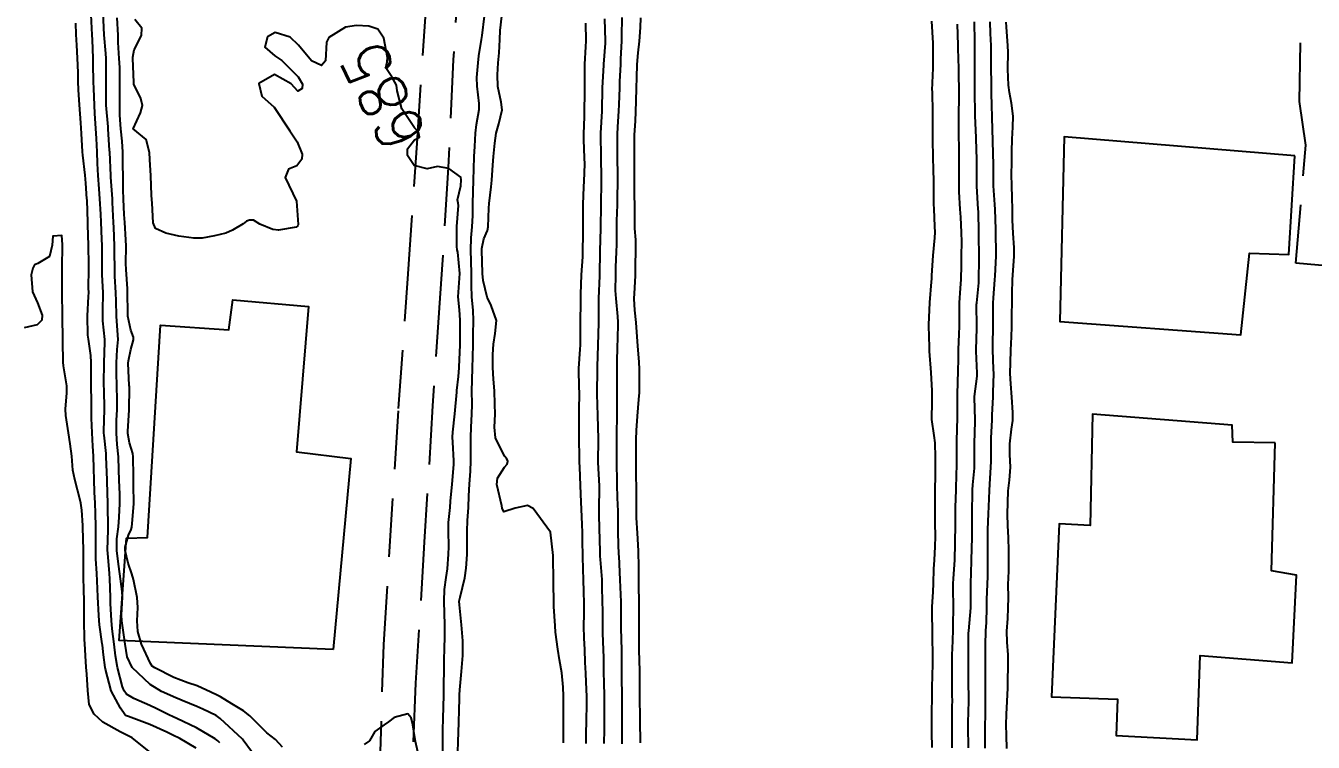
# Model space of a CAD drawing. Header units: metres. Extents: x 298520 to 308411, y 7433745 to 7450750.
# Drawn here: x 300717.7 to 300827.6, y 7448092.5 to 7448153.7 of the extents above; entities that cross this region are included whole.
import ezdxf
from ezdxf.enums import TextEntityAlignment as Align

# ---------------------------------------------------------------- set-up
doc = ezdxf.new("R2010")
doc.units = ezdxf.units.M
doc.header["$LTSCALE"] = 10
doc.linetypes.add('DASHED', pattern=[0.75, 0.5, -0.25])
for name, color, linetype in [('Cotas', 45, 'Continuous'), ('Curvas de Nivel 1m', 11, 'Continuous'), ('Curvas de Nivel 5m', 15, 'Continuous'), ('Edificações', 30, 'Continuous'), ('Vias Secundárias', 230, 'DASHED')]:
    doc.layers.add(name, color=color, linetype=linetype)
doc.styles.add('Style-STANDARD', font='STANDARD.shx')

msp = doc.modelspace()

# ---------------------------------------------------------------- linework, layer by layer
at = {"layer": 'Curvas de Nivel 1m', "flags": 128}
for points, elevation in [([(300737.72, 7448090.77), (300736.3, 7448092.7), (300736.23, 7448092.78), (300734.33, 7448094.56), (300733.98, 7448094.81), (300732.87, 7448095.36), (300732.34, 7448095.58), (300731.1, 7448096.09), (300730.35, 7448096.4), (300730.03, 7448096.54), (300729.34, 7448096.87), (300728.36, 7448097.45), (300726.82, 7448098.9), (300726.39, 7448099.83), (300726.23, 7448100.9), (300726.21, 7448101.1), (300725.95, 7448102.9), (300725.92, 7448103.41), (300725.99, 7448104.9), (300725.97, 7448105.39), (300725.77, 7448106.91), (300725.67, 7448107.72), (300725.52, 7448108.91), (300725.53, 7448109.89), (300725.65, 7448110.91), (300725.71, 7448111.73), (300725.76, 7448112.91), (300725.76, 7448113.7), (300725.72, 7448114.91), (300725.69, 7448115.8), (300725.65, 7448116.91), (300725.56, 7448117.95), (300725.49, 7448118.91), (300725.5, 7448120.04), (300725.55, 7448120.91), (300725.55, 7448121.81), (300725.52, 7448122.91), (300725.49, 7448124.11), (300725.48, 7448124.91), (300725.55, 7448126.07), (300725.62, 7448126.91), (300725.56, 7448128.08), (300725.48, 7448128.91), (300725.45, 7448130.22), (300725.44, 7448130.91), (300725.36, 7448132.33), (300725.34, 7448132.91), (300725.33, 7448134.38), (300725.33, 7448134.91), (300725.25, 7448136.49), (300725.23, 7448136.92), (300725.15, 7448138.61), (300725.14, 7448138.92), (300725.01, 7448140.78), (300725, 7448140.92), (300724.91, 7448142.91), (300724.9, 7448143.06), (300724.78, 7448144.92), (300724.77, 7448145.07), (300724.62, 7448146.92), (300724.6, 7448147.28), (300724.61, 7448148.92), (300724.6, 7448149.3), (300724.6, 7448150.92), (300724.58, 7448151.35), (300724.45, 7448152.93), (300724.42, 7448153.54), (300724.34, 7448154.93)], 683), ([(300732.29, 7448092.03), (300730.89, 7448092.84), (300730.31, 7448093.14), (300729.79, 7448093.38), (300728.32, 7448094.03), (300726.52, 7448094.71), (300726.33, 7448094.79), (300726.19, 7448094.9), (300725.83, 7448095.42), (300725.03, 7448096.91), (300724.54, 7448098.76), (300724.52, 7448098.92), (300724.39, 7448099.99), (300724.29, 7448100.81), (300724.27, 7448100.92), (300724.03, 7448102.54), (300724, 7448102.93), (300723.99, 7448103.36), (300723.91, 7448104.93), (300723.84, 7448106.3), (300723.81, 7448106.93), (300723.74, 7448108.19), (300723.72, 7448108.93), (300723.72, 7448109.71), (300723.73, 7448110.93), (300723.69, 7448112.09), (300723.66, 7448112.93), (300723.62, 7448113.87), (300723.58, 7448114.93), (300723.56, 7448115.91), (300723.53, 7448116.94), (300723.48, 7448117.82), (300723.42, 7448118.94), (300723.37, 7448120.2), (300723.37, 7448120.94), (300723.36, 7448121.65), (300723.34, 7448122.94), (300723.32, 7448124.3), (300723.33, 7448124.94), (300723.3, 7448125.54), (300723.09, 7448126.94), (300723.05, 7448127.28), (300723.01, 7448128.95), (300723.1, 7448130.6), (300723.12, 7448130.94), (300723.11, 7448131.29), (300723.14, 7448132.94), (300723.14, 7448133.3), (300723.09, 7448134.94), (300723.04, 7448136.72), (300723.04, 7448136.94), (300722.98, 7448138.81), (300722.97, 7448138.94), (300722.87, 7448140.27), (300722.81, 7448140.94), (300722.63, 7448142.67), (300722.6, 7448142.94), (300722.49, 7448144.52), (300722.47, 7448144.95), (300722.45, 7448145.43), (300722.33, 7448146.95), (300722.24, 7448148.23), (300722.22, 7448148.95), (300722.21, 7448149.72), (300722.16, 7448150.95), (300722.11, 7448152.05), (300722.06, 7448152.95), (300722.02, 7448153.94)], 681), ([(300734.3, 7448092.46), (300734.13, 7448092.64), (300733.91, 7448092.81), (300732.32, 7448093.75), (300730.63, 7448094.55), (300730.33, 7448094.68), (300729.96, 7448094.86), (300728.87, 7448095.4), (300728.34, 7448095.65), (300726.98, 7448096.26), (300726.35, 7448096.62), (300726.13, 7448096.9), (300726, 7448097.26), (300725.57, 7448098.91), (300725.4, 7448099.9), (300725.29, 7448100.91), (300725.13, 7448102.2), (300725.05, 7448102.91), (300724.98, 7448104.38), (300724.97, 7448104.91), (300724.91, 7448106.48), (300724.88, 7448106.92), (300724.74, 7448108.67), (300724.73, 7448108.92), (300724.77, 7448110.67), (300724.78, 7448110.92), (300724.75, 7448112.7), (300724.75, 7448112.92), (300724.7, 7448114.79), (300724.7, 7448114.92), (300724.62, 7448116.89), (300724.62, 7448116.92), (300724.6, 7448117.19), (300724.43, 7448118.75), (300724.42, 7448118.92), (300724.42, 7448119.12), (300724.46, 7448120.92), (300724.43, 7448122.69), (300724.42, 7448122.92), (300724.42, 7448123.17), (300724.44, 7448124.92), (300724.49, 7448126.7), (300724.48, 7448126.92), (300724.33, 7448128.52), (300724.32, 7448128.93), (300724.33, 7448129.34), (300724.34, 7448130.93), (300724.28, 7448132.43), (300724.27, 7448132.93), (300724.28, 7448134.41), (300724.27, 7448134.93), (300724.25, 7448135.49), (300724.17, 7448136.93), (300724.14, 7448137.63), (300724.07, 7448138.93), (300724.02, 7448139.78), (300723.93, 7448140.93), (300723.87, 7448141.95), (300723.83, 7448142.93), (300723.77, 7448144.07), (300723.72, 7448144.93), (300723.65, 7448146.23), (300723.61, 7448146.93), (300723.55, 7448148.36), (300723.53, 7448148.93), (300723.51, 7448150.42), (300723.49, 7448150.94), (300723.43, 7448152.52), (300723.41, 7448152.94), (300723.33, 7448154.64)], 682), ([(300739.66, 7448092.1), (300739.05, 7448092.75), (300738.31, 7448093.32), (300736.87, 7448094.77), (300736.34, 7448095.21), (300735.33, 7448095.8), (300734.35, 7448096.4), (300734.09, 7448096.55), (300733.53, 7448096.81), (300732.36, 7448097.35), (300731.59, 7448097.61), (300730.37, 7448098.06), (300728.77, 7448098.87), (300728.54, 7448099.03), (300728.39, 7448099.24), (300727.63, 7448100.89), (300727.31, 7448101.99), (300727.24, 7448102.89), (300727.3, 7448104.04), (300727.24, 7448104.89), (300726.94, 7448106.42), (300726.81, 7448106.9), (300726.48, 7448107.82), (300726.23, 7448108.9), (300726.23, 7448109.17), (300726.51, 7448110.21), (300726.73, 7448110.69), (300726.79, 7448110.9), (300726.82, 7448111.19), (300726.98, 7448112.89), (300726.94, 7448114.52), (300726.93, 7448114.89), (300726.93, 7448115.24), (300726.91, 7448116.9), (300726.87, 7448117.17), (300726.6, 7448118.08), (300726.47, 7448118.9), (300726.46, 7448119.05), (300726.58, 7448120.9), (300726.59, 7448122.83), (300726.59, 7448122.9), (300726.58, 7448122.98), (300726.49, 7448124.9), (300726.5, 7448125.1), (300726.7, 7448126.06), (300726.93, 7448126.9), (300726.93, 7448127.11), (300726.72, 7448127.71), (300726.47, 7448128.9), (300726.45, 7448129.19), (300726.44, 7448130.9), (300726.43, 7448131.24), (300726.31, 7448132.9), (300726.29, 7448133.4), (300726.32, 7448134.9), (300726.3, 7448135.42), (300726.19, 7448136.91), (300726.15, 7448137.59), (300726.09, 7448138.91), (300726.07, 7448139.71), (300726.05, 7448140.91), (300726.04, 7448141.76), (300726.03, 7448142.91), (300725.98, 7448143.85), (300725.86, 7448144.91), (300725.77, 7448146.08), (300725.76, 7448146.91), (300725.78, 7448148.1), (300725.77, 7448148.91), (300725.76, 7448150.15), (300725.72, 7448150.91), (300725.64, 7448152.29), (300725.63, 7448152.91), (300725.56, 7448154.39)], 684), ([(300754.58, 7448090.86), (300754.63, 7448092.57), (300754.69, 7448094.2), (300754.71, 7448094.56), (300754.74, 7448094.96), (300754.76, 7448096.56), (300754.78, 7448096.99), (300754.92, 7448098.56), (300755.03, 7448099.92), (300755.05, 7448100.56), (300755.03, 7448101.18), (300754.93, 7448102.56), (300754.75, 7448104.26), (300754.74, 7448104.57), (300754.8, 7448104.91), (300755.22, 7448106.56), (300755.33, 7448107.4), (300755.4, 7448108.56), (300755.42, 7448109.65), (300755.41, 7448110.56), (300755.45, 7448111.47), (300755.52, 7448112.56), (300755.56, 7448113.56), (300755.61, 7448114.55), (300755.69, 7448115.66), (300755.73, 7448116.55), (300755.72, 7448117.43), (300755.72, 7448118.55), (300755.75, 7448119.42), (300755.81, 7448120.55), (300755.83, 7448121.37), (300755.82, 7448122.55), (300755.84, 7448123.38), (300755.87, 7448124.55), (300755.89, 7448125.36), (300755.92, 7448126.55), (300755.93, 7448127.33), (300755.95, 7448128.55), (300755.92, 7448129.38), (300755.82, 7448130.55), (300755.79, 7448131.53), (300755.77, 7448132.55), (300755.75, 7448133.6), (300755.73, 7448134.55), (300755.76, 7448135.61), (300755.84, 7448136.55), (300755.88, 7448137.51), (300755.9, 7448138.55), (300755.93, 7448139.49), (300755.96, 7448140.55), (300755.98, 7448141.45), (300756.02, 7448142.55), (300756.06, 7448143.4), (300756.12, 7448144.55), (300756.2, 7448145.28), (300756.43, 7448146.55), (300756.43, 7448147.07), (300756.26, 7448148.55), (300756.24, 7448149.28), (300756.35, 7448150.55), (300756.41, 7448151.13), (300756.64, 7448152.54), (300756.69, 7448152.88), (300756.88, 7448154.54)], 686), ([(300763.64, 7448092.46), (300763.62, 7448093.15), (300763.62, 7448094.46), (300763.62, 7448095.18), (300763.62, 7448096.46), (300763.6, 7448097.22), (300763.48, 7448098.46), (300763.3, 7448099.55), (300763.15, 7448100.46), (300762.96, 7448101.92), (300762.91, 7448102.47), (300762.8, 7448104.11), (300762.8, 7448104.47), (300762.79, 7448106.14), (300762.78, 7448106.47), (300762.76, 7448108.2), (300762.75, 7448108.47), (300762.52, 7448110.47), (300761.04, 7448112.48), (300760.55, 7448112.74), (300759.52, 7448112.51), (300758.54, 7448112.19), (300758.4, 7448112.52), (300758.36, 7448112.71), (300757.95, 7448114.53), (300758.01, 7448115.08), (300758.59, 7448116.01), (300758.83, 7448116.27), (300758.88, 7448116.52), (300758.79, 7448116.72), (300758.6, 7448116.94), (300757.82, 7448118.53), (300757.74, 7448119.42), (300757.8, 7448120.53), (300757.78, 7448121.4), (300757.73, 7448122.53), (300757.67, 7448123.53), (300757.6, 7448124.53), (300757.59, 7448125.64), (300757.65, 7448126.53), (300757.81, 7448127.44), (300757.91, 7448128.53), (300757.47, 7448129.81), (300757.13, 7448130.54), (300756.78, 7448131.95), (300756.73, 7448132.54), (300756.73, 7448132.59), (300756.65, 7448134.54), (300756.65, 7448134.69), (300756.82, 7448135.51), (300757.14, 7448136.23), (300757.21, 7448136.54), (300757.25, 7448138.14), (300757.28, 7448138.54), (300757.47, 7448139.94), (300757.52, 7448140.53), (300757.61, 7448141.81), (300757.67, 7448142.53), (300757.76, 7448143.68), (300757.89, 7448144.53), (300758.12, 7448145.34), (300758.39, 7448146.53), (300758.32, 7448147.17), (300758.02, 7448148.53), (300757.99, 7448149.52), (300758.06, 7448150.53), (300758.13, 7448151.41), (300758.19, 7448152.53), (300758.24, 7448153.31), (300758.37, 7448154.53)], 687), ([(300765.57, 7448092.43), (300765.57, 7448093.17), (300765.59, 7448094.43), (300765.61, 7448095.7), (300765.61, 7448096.43), (300765.57, 7448097.64), (300765.53, 7448098.43), (300765.48, 7448099.34), (300765.44, 7448100.43), (300765.4, 7448101.42), (300765.37, 7448102.44), (300765.38, 7448103.49), (300765.39, 7448104.44), (300765.37, 7448105.35), (300765.34, 7448106.44), (300765.31, 7448107.26), (300765.27, 7448108.44), (300765.26, 7448109.69), (300765.24, 7448110.44), (300765.21, 7448111.12), (300765.16, 7448112.44), (300765.14, 7448113.03), (300765.08, 7448114.44), (300765.01, 7448116.02), (300765, 7448116.44), (300764.99, 7448116.84), (300764.98, 7448118.44), (300764.98, 7448120.1), (300764.97, 7448120.45), (300764.97, 7448120.77), (300764.99, 7448122.45), (300764.98, 7448122.76), (300764.93, 7448124.45), (300765.05, 7448126.1), (300765.08, 7448126.44), (300765.08, 7448126.81), (300765.09, 7448128.44), (300765.11, 7448130.09), (300765.12, 7448130.44), (300765.12, 7448130.8), (300765.17, 7448132.44), (300765.27, 7448133.97), (300765.29, 7448134.44), (300765.31, 7448135.95), (300765.32, 7448136.44), (300765.3, 7448137.98), (300765.31, 7448138.44), (300765.36, 7448139.94), (300765.38, 7448140.43), (300765.44, 7448141.89), (300765.43, 7448142.43), (300765.37, 7448143.98), (300765.36, 7448144.44), (300765.41, 7448145.97), (300765.42, 7448146.44), (300765.46, 7448147.94), (300765.46, 7448148.44), (300765.44, 7448149.98), (300765.45, 7448150.44), (300765.54, 7448151.91), (300765.56, 7448152.43), (300765.54, 7448153.93)], 688), ([(300767.1, 7448092.41), (300767.12, 7448093.62), (300767.13, 7448094.41), (300767.14, 7448095.62), (300767.13, 7448096.41), (300767.09, 7448097.69), (300767.07, 7448098.41), (300767.06, 7448099.75), (300767.05, 7448100.41), (300767, 7448101.83), (300766.98, 7448102.41), (300766.98, 7448103.88), (300766.97, 7448104.41), (300766.94, 7448105.94), (300766.92, 7448106.42), (300766.78, 7448108.12), (300766.77, 7448108.42), (300766.72, 7448110.22), (300766.71, 7448110.42), (300766.66, 7448112.3), (300766.66, 7448112.42), (300766.7, 7448114.28), (300766.7, 7448114.42), (300766.59, 7448116.42), (300766.61, 7448118.42), (300766.55, 7448120.42), (300766.49, 7448122.25), (300766.49, 7448122.42), (300766.52, 7448124.26), (300766.52, 7448124.42), (300766.53, 7448124.58), (300766.6, 7448126.42), (300766.64, 7448128.33), (300766.64, 7448128.42), (300766.64, 7448128.51), (300766.65, 7448130.42), (300766.72, 7448132.36), (300766.72, 7448132.42), (300766.72, 7448132.48), (300766.77, 7448134.42), (300766.77, 7448134.45), (300766.82, 7448136.42), (300766.85, 7448138.42), (300766.88, 7448140.41), (300766.88, 7448140.76), (300766.85, 7448142.42), (300766.84, 7448142.48), (300766.81, 7448144.42), (300766.81, 7448144.54), (300766.92, 7448146.42), (300766.92, 7448146.45), (300766.97, 7448148.42), (300767.08, 7448150.33), (300767.08, 7448150.42), (300767.22, 7448152.22), (300767.22, 7448152.42), (300767.15, 7448154.31)], 689), ([(300770.21, 7448092.47), (300770.18, 7448094.38), (300770.18, 7448094.54), (300770.14, 7448096.38), (300770.14, 7448096.6), (300770.13, 7448098.38), (300770.13, 7448098.63), (300770.1, 7448100.38), (300770.1, 7448100.69), (300770.09, 7448102.38), (300770.09, 7448102.72), (300770.09, 7448104.38), (300770.07, 7448105.98), (300770.07, 7448106.38), (300770.06, 7448107.94), (300770.04, 7448108.38), (300770.02, 7448108.86), (300769.93, 7448110.38), (300769.86, 7448111.7), (300769.85, 7448112.38), (300769.86, 7448113.69), (300769.85, 7448114.38), (300769.84, 7448115.12), (300769.83, 7448116.38), (300769.83, 7448117.61), (300769.84, 7448118.38), (300769.86, 7448119.15), (300769.93, 7448120.38), (300770.07, 7448121.79), (300770.11, 7448122.38), (300770.12, 7448123.82), (300770.12, 7448124.38), (300770.1, 7448124.97), (300769.98, 7448126.38), (300769.89, 7448127.55), (300769.84, 7448128.38), (300769.72, 7448129.41), (300769.66, 7448130.39), (300769.72, 7448131.33), (300769.76, 7448132.39), (300769.77, 7448133.37), (300769.81, 7448134.38), (300769.79, 7448135.42), (300769.73, 7448136.39), (300769.71, 7448137.26), (300769.72, 7448138.39), (300769.7, 7448139.22), (300769.69, 7448140.39), (300769.68, 7448141.6), (300769.68, 7448142.39), (300769.68, 7448143.16), (300769.69, 7448144.39), (300769.76, 7448145.57), (300769.81, 7448146.39), (300769.84, 7448147.27), (300769.87, 7448148.39), (300769.89, 7448149.29), (300769.92, 7448150.39), (300770, 7448151.39), (300770.12, 7448152.38), (300770.2, 7448153.55), (300770.23, 7448154.38)], 691), ([(300795.08, 7448092.08), (300795.05, 7448093.35), (300795.05, 7448094.08), (300795.07, 7448095.35), (300795.08, 7448096.08), (300795.1, 7448097.34), (300795.11, 7448098.08), (300795.14, 7448099.34), (300795.14, 7448100.08), (300795.11, 7448101.39), (300795.11, 7448102.08), (300795.09, 7448103.43), (300795.1, 7448104.08), (300795.17, 7448105.38), (300795.19, 7448106.08), (300795.23, 7448107.34), (300795.28, 7448108.08), (300795.35, 7448109.25), (300795.36, 7448110.08), (300795.34, 7448111.27), (300795.35, 7448112.08), (300795.35, 7448112.88), (300795.34, 7448114.08), (300795.36, 7448115.3), (300795.37, 7448116.08), (300795.36, 7448116.84), (300795.33, 7448118.08), (300795.26, 7448118.72), (300795.05, 7448120.08), (300795.08, 7448121.66), (300795.1, 7448122.08), (300795.1, 7448122.52), (300795.01, 7448124.09), (300794.87, 7448125.93), (300794.87, 7448126.09), (300794.87, 7448126.25), (300794.81, 7448128.09), (300794.8, 7448128.16), (300794.89, 7448130.09), (300795.04, 7448131.83), (300795.06, 7448132.09), (300795.07, 7448132.37), (300795.17, 7448134.08), (300795.32, 7448135.59), (300795.34, 7448136.08), (300795.31, 7448136.56), (300795.25, 7448138.08), (300795.24, 7448138.47), (300795.24, 7448140.08), (300795.19, 7448141.8), (300795.18, 7448142.09), (300795.18, 7448142.36), (300795.13, 7448144.09), (300795.13, 7448144.29), (300795.13, 7448146.09), (300795.13, 7448146.27), (300795.11, 7448148.09), (300795.1, 7448148.22), (300795.16, 7448150.09), (300795.17, 7448151.94), (300795.16, 7448152.09), (300795.16, 7448152.22), (300795.07, 7448154.09)], 692), ([(300796.78, 7448092.06), (300796.78, 7448092.54), (300796.79, 7448094.06), (300796.8, 7448095.61), (300796.81, 7448096.06), (300796.8, 7448096.51), (300796.79, 7448098.06), (300796.8, 7448099.66), (300796.8, 7448100.06), (300796.81, 7448100.47), (300796.88, 7448102.06), (300796.89, 7448102.53), (300796.9, 7448104.06), (300796.89, 7448105.64), (300796.89, 7448106.06), (300796.92, 7448106.5), (300797.01, 7448108.06), (300797.06, 7448109.52), (300797.06, 7448110.06), (300797.07, 7448110.6), (300797.07, 7448112.06), (300797.08, 7448112.59), (300797.13, 7448114.05), (300797.16, 7448115.48), (300797.18, 7448116.05), (300797.2, 7448117.46), (300797.2, 7448118.05), (300797.23, 7448119.45), (300797.24, 7448120.05), (300797.26, 7448121.45), (300797.26, 7448122.05), (300797.28, 7448123.45), (300797.31, 7448124.05), (300797.34, 7448125.42), (300797.34, 7448126.05), (300797.4, 7448127.38), (300797.42, 7448128.05), (300797.41, 7448129.39), (300797.43, 7448130.05), (300797.51, 7448131.31), (300797.56, 7448132.05), (300797.58, 7448133.27), (300797.59, 7448134.05), (300797.61, 7448135.26), (300797.59, 7448136.05), (300797.53, 7448137.37), (300797.49, 7448138.05), (300797.4, 7448139.52), (300797.38, 7448140.05), (300797.39, 7448141.56), (300797.39, 7448142.06), (300797.38, 7448143.6), (300797.37, 7448144.06), (300797.36, 7448145.63), (300797.36, 7448146.06), (300797.38, 7448147.64), (300797.38, 7448148.06), (300797.36, 7448149.69), (300797.35, 7448150.06), (300797.31, 7448151.76), (300797.31, 7448152.06), (300797.26, 7448153.84)], 693), ([(300798.19, 7448092.04), (300798.16, 7448093.88), (300798.16, 7448094.04), (300798.16, 7448094.2), (300798.22, 7448096.04), (300798.2, 7448097.87), (300798.19, 7448098.04), (300798.19, 7448098.23), (300798.19, 7448100.04), (300798.2, 7448101.83), (300798.22, 7448102.04), (300798.39, 7448103.99), (300798.4, 7448104.04), (300798.4, 7448104.09), (300798.4, 7448106.04), (300798.45, 7448108), (300798.45, 7448108.04), (300798.45, 7448108.08), (300798.49, 7448110.04), (300798.5, 7448112), (300798.5, 7448112.04), (300798.53, 7448114.01), (300798.53, 7448114.04), (300798.54, 7448114.07), (300798.57, 7448114.51), (300798.69, 7448115.94), (300798.69, 7448116.04), (300798.7, 7448117.96), (300798.7, 7448118.04), (300798.75, 7448119.92), (300798.75, 7448120.04), (300798.71, 7448121.99), (300798.71, 7448122.04), (300798.93, 7448123.78), (300798.94, 7448124.04), (300798.83, 7448125.92), (300798.83, 7448126.04), (300798.9, 7448127.87), (300798.9, 7448128.04), (300798.88, 7448129.91), (300798.89, 7448130.04), (300799.06, 7448131.76), (300799.07, 7448132.04), (300799.09, 7448133.74), (300799.09, 7448134.04), (300799.07, 7448135.8), (300799.07, 7448136.04), (300799.03, 7448137.86), (300799.02, 7448138.04), (300798.9, 7448140.01), (300798.9, 7448140.04), (300798.91, 7448142.03), (300798.91, 7448142.28), (300798.84, 7448144.04), (300798.83, 7448144.13), (300798.76, 7448146.04), (300798.76, 7448146.23), (300798.74, 7448148.04), (300798.74, 7448148.28), (300798.74, 7448150.04), (300798.74, 7448150.3), (300798.74, 7448152.04), (300798.73, 7448152.34), (300798.69, 7448154.04)], 694), ([(300801.47, 7448092), (300801.42, 7448093.11), (300801.39, 7448094), (300801.42, 7448094.92), (300801.49, 7448096), (300801.54, 7448097.18), (300801.54, 7448098), (300801.57, 7448098.82), (300801.57, 7448100), (300801.48, 7448101.07), (300801.47, 7448102), (300801.53, 7448103.1), (300801.58, 7448104), (300801.59, 7448104.87), (300801.57, 7448106), (300801.62, 7448107.13), (300801.64, 7448108), (300801.63, 7448108.88), (300801.59, 7448110), (300801.53, 7448111), (300801.51, 7448112.01), (300801.54, 7448112.99), (300801.58, 7448114), (300801.68, 7448114.9), (300801.77, 7448116), (300801.71, 7448117.1), (300801.71, 7448118), (300801.87, 7448119.25), (300801.96, 7448120), (300801.97, 7448120.67), (300801.89, 7448122), (300801.79, 7448123.12), (300801.75, 7448124), (300801.76, 7448124.94), (300801.81, 7448126), (300801.87, 7448127.14), (300801.88, 7448128), (300801.89, 7448129.15), (300801.9, 7448130), (300801.91, 7448130.86), (300801.93, 7448132), (300802.03, 7448133.24), (300802.09, 7448134), (300802.08, 7448134.74), (300802, 7448136), (300801.95, 7448137.11), (300801.94, 7448138), (300801.92, 7448139.06), (300801.88, 7448140), (300801.87, 7448141.03), (300801.88, 7448142.01), (300801.88, 7448142.97), (300801.9, 7448144.01), (300801.97, 7448145.04), (300801.99, 7448146), (300801.86, 7448147.1), (300801.68, 7448148.01), (300801.59, 7448148.63), (300801.55, 7448150.01), (300801.56, 7448151.46), (300801.54, 7448152), (300801.43, 7448153.62), (300801.41, 7448154.01)], 696), ([(300751.2, 7448091.69), (300751.01, 7448092.6), (300750.76, 7448094.18), (300750.63, 7448094.61), (300750.34, 7448094.95), (300749.17, 7448094.63), (300748.69, 7448094.27), (300748.32, 7448094.02), (300747.53, 7448093.43), (300747.07, 7448092.65), (300746.62, 7448092.33)], 684)]:
    msp.add_lwpolyline(points, dxfattribs=dict(at, elevation=elevation))
at = {"layer": 'Curvas de Nivel 5m', "flags": 128}
for points, elevation in [([(300753.32, 7448091.55), (300753.33, 7448092.58), (300753.34, 7448093.56), (300753.37, 7448094.58), (300753.4, 7448095.52), (300753.41, 7448096.58), (300753.42, 7448097.53), (300753.44, 7448098.58), (300753.46, 7448099.5), (300753.49, 7448100.58), (300753.51, 7448101.48), (300753.51, 7448102.58), (300753.48, 7448103.53), (300753.44, 7448104.58), (300753.48, 7448105.56), (300753.63, 7448106.58), (300753.72, 7448107.34), (300753.83, 7448108.58), (300753.85, 7448109.22), (300753.81, 7448110.58), (300753.83, 7448111.28), (300753.95, 7448112.58), (300754, 7448113.12), (300754.13, 7448114.57), (300754.27, 7448116.24), (300754.27, 7448116.56), (300754.19, 7448118.15), (300754.17, 7448118.57), (300754.18, 7448119), (300754.37, 7448120.56), (300754.52, 7448122.42), (300754.54, 7448122.56), (300754.67, 7448123.76), (300754.73, 7448124.51), (300754.73, 7448124.56), (300754.8, 7448126.47), (300754.8, 7448126.56), (300754.8, 7448128.49), (300754.8, 7448128.56), (300754.75, 7448129.44), (300754.63, 7448130.56), (300754.78, 7448132.56), (300754.6, 7448134.36), (300754.57, 7448134.56), (300754.52, 7448134.85), (300754.53, 7448136.56), (300754.66, 7448138.37), (300754.64, 7448138.56), (300754.58, 7448138.84), (300754.88, 7448140.04), (300754.89, 7448140.55), (300754.88, 7448140.77), (300753.85, 7448141.53), (300752.89, 7448141.68), (300752, 7448141.49), (300750.89, 7448141.78), (300750.31, 7448142.62), (300750.33, 7448143.19), (300750.92, 7448143.96), (300751.34, 7448144.19), (300751.26, 7448144.61), (300750.93, 7448145), (300749.84, 7448146.62), (300749.45, 7448148.14), (300749.38, 7448148.63), (300748.98, 7448149.36), (300748.46, 7448150.11), (300748.58, 7448150.64), (300748.62, 7448151.01), (300748.29, 7448152.64), (300747.79, 7448153.41), (300747.03, 7448153.68), (300745.97, 7448153.73), (300745.03, 7448153.58), (300743.61, 7448152.7), (300743.41, 7448152.32), (300743.33, 7448150.7), (300742.99, 7448150.31), (300742.12, 7448150.72), (300741.01, 7448152.06), (300740.3, 7448152.74), (300739.03, 7448153.13), (300738.36, 7448152.76), (300738.14, 7448151.89), (300739, 7448151.14), (300739.6, 7448150.74), (300740.98, 7448149.34), (300741.35, 7448148.73), (300741.34, 7448148.36), (300740.97, 7448148.13), (300740.39, 7448148.74), (300738.98, 7448149.55), (300737.64, 7448148.77), (300737.89, 7448147.69), (300738.95, 7448146.75), (300740.27, 7448144.74), (300740.91, 7448143.79), (300741.33, 7448142.73), (300741.3, 7448142.33), (300740.89, 7448141.76), (300740.17, 7448141.46), (300739.88, 7448140.74), (300740.85, 7448138.73), (300740.98, 7448136.73), (300740.95, 7448136.61), (300740.83, 7448136.52), (300739.32, 7448136.25), (300738.83, 7448136.32), (300737.73, 7448136.77), (300737.18, 7448137.12), (300736.84, 7448137.12), (300736.59, 7448137.03), (300736.29, 7448136.79), (300735.38, 7448136.24), (300734.82, 7448136.01), (300733.86, 7448135.77), (300732.81, 7448135.58), (300732.09, 7448135.56), (300730.82, 7448135.75), (300729.69, 7448135.99), (300728.83, 7448136.4), (300728.61, 7448136.87), (300728.53, 7448138.56), (300728.51, 7448138.88), (300728.48, 7448139.25), (300728.41, 7448140.88), (300728.32, 7448142.3), (300728.31, 7448142.88), (300728.02, 7448143.99), (300726.92, 7448144.9), (300727.55, 7448146.28), (300727.71, 7448146.89), (300727.57, 7448147.5), (300726.97, 7448148.72), (300726.96, 7448148.9), (300726.87, 7448150.9), (300726.88, 7448151.03), (300727.01, 7448151.64), (300727.63, 7448152.89), (300727.65, 7448153.51), (300727.04, 7448154.23)], 685), ([(300768.64, 7448092.4), (300768.64, 7448094.08), (300768.64, 7448094.4), (300768.63, 7448096.12), (300768.63, 7448096.4), (300768.62, 7448098.15), (300768.61, 7448098.4), (300768.6, 7448100.2), (300768.6, 7448100.4), (300768.56, 7448102.26), (300768.56, 7448102.4), (300768.56, 7448104.29), (300768.56, 7448104.4), (300768.56, 7448104.5), (300768.47, 7448106.4), (300768.37, 7448108.4), (300768.36, 7448108.54), (300768.3, 7448110.4), (300768.3, 7448110.63), (300768.29, 7448112.4), (300768.28, 7448112.67), (300768.21, 7448114.4), (300768.2, 7448114.77), (300768.18, 7448116.4), (300768.18, 7448116.82), (300768.17, 7448118.4), (300768.17, 7448118.85), (300768.21, 7448120.4), (300768.21, 7448120.84), (300768.21, 7448122.4), (300768.21, 7448122.86), (300768.2, 7448124.4), (300768.2, 7448124.89), (300768.25, 7448126.4), (300768.26, 7448126.86), (300768.29, 7448128.4), (300768.27, 7448128.88), (300768.11, 7448130.41), (300768.08, 7448131.09), (300768.09, 7448132.41), (300768.1, 7448133.09), (300768.16, 7448134.41), (300768.18, 7448135.04), (300768.18, 7448136.41), (300768.19, 7448137.05), (300768.23, 7448138.41), (300768.25, 7448139.02), (300768.27, 7448140.41), (300768.27, 7448141.02), (300768.24, 7448142.41), (300768.23, 7448143.09), (300768.23, 7448144.41), (300768.26, 7448145.08), (300768.34, 7448146.41), (300768.37, 7448146.99), (300768.43, 7448148.41), (300768.45, 7448148.94), (300768.51, 7448150.4), (300768.53, 7448150.88), (300768.6, 7448152.4), (300768.61, 7448152.82), (300768.64, 7448154.4)], 690), ([(300799.6, 7448092.03), (300799.6, 7448092.74), (300799.62, 7448094.03), (300799.64, 7448094.72), (300799.63, 7448096.03), (300799.63, 7448096.76), (300799.63, 7448098.03), (300799.63, 7448098.78), (300799.63, 7448100.03), (300799.63, 7448100.81), (300799.68, 7448102.03), (300799.71, 7448102.74), (300799.75, 7448104.03), (300799.76, 7448104.72), (300799.81, 7448106.03), (300799.83, 7448106.68), (300799.84, 7448108.03), (300799.85, 7448108.68), (300799.84, 7448110.03), (300799.85, 7448110.7), (300799.89, 7448112.03), (300799.92, 7448112.66), (300799.99, 7448114.03), (300800.02, 7448114.57), (300800.1, 7448116.02), (300800.11, 7448116.51), (300800.11, 7448118.02), (300800.12, 7448118.52), (300800.2, 7448120.02), (300800.21, 7448120.45), (300800.29, 7448122.02), (300800.3, 7448122.39), (300800.34, 7448124.02), (300800.33, 7448124.39), (300800.27, 7448126.02), (300800.27, 7448126.47), (300800.3, 7448128.02), (300800.3, 7448128.46), (300800.3, 7448130.02), (300800.32, 7448130.47), (300800.43, 7448132.02), (300800.45, 7448132.36), (300800.54, 7448134.02), (300800.54, 7448134.29), (300800.53, 7448136.02), (300800.52, 7448136.34), (300800.46, 7448138.02), (300800.43, 7448138.45), (300800.33, 7448140.03), (300800.31, 7448140.59), (300800.32, 7448142.03), (300800.3, 7448142.63), (300800.26, 7448144.03), (300800.23, 7448144.73), (300800.2, 7448146.03), (300800.18, 7448146.8), (300800.16, 7448148.03), (300800.15, 7448148.86), (300800.13, 7448150.03), (300800.13, 7448150.9), (300800.12, 7448152.02), (300800.07, 7448153.06), (300800.03, 7448154.03)], 695), ([(300728.29, 7448091.72), (300726.84, 7448092.89), (300726.31, 7448093.17), (300725.79, 7448093.42), (300724.32, 7448094.23), (300723.57, 7448094.93), (300723.16, 7448095.76), (300723.03, 7448096.94), (300722.97, 7448098.35), (300722.9, 7448098.94), (300722.86, 7448099.41), (300722.78, 7448100.94), (300722.77, 7448101.31), (300722.74, 7448102.95), (300722.73, 7448104.66), (300722.73, 7448104.95), (300722.71, 7448105.2), (300722.66, 7448106.95), (300722.66, 7448107.14), (300722.66, 7448108.95), (300722.62, 7448110.85), (300722.62, 7448110.95), (300722.62, 7448111.04), (300722.54, 7448112.35), (300722.46, 7448112.95), (300722.42, 7448113.08), (300721.93, 7448114.96), (300721.77, 7448115.76), (300721.69, 7448116.96), (300721.55, 7448118.01), (300721.39, 7448118.96), (300721.17, 7448120.43), (300721.14, 7448120.96), (300721.25, 7448122.37), (300721.24, 7448122.96), (300720.98, 7448124.68), (300720.95, 7448124.97), (300720.91, 7448126.77), (300720.9, 7448126.97), (300720.89, 7448128.81), (300720.89, 7448128.97), (300720.84, 7448130.89), (300720.84, 7448130.97), (300720.86, 7448132.89), (300720.86, 7448132.97), (300720.86, 7448133.05), (300720.88, 7448134.97), (300720.88, 7448135.04), (300720.82, 7448135.79), (300720.07, 7448135.73), (300719.99, 7448134.98), (300719.78, 7448134), (300718.79, 7448133.4), (300718.5, 7448133.28), (300718.34, 7448133), (300718.21, 7448132.43), (300718.32, 7448131), (300718.75, 7448130.05), (300719.14, 7448128.99), (300719.13, 7448128.58), (300718.72, 7448128.16), (300717.62, 7448127.91)], 680)]:
    msp.add_lwpolyline(points, dxfattribs=dict(at, elevation=elevation))
at = {"layer": 'Edificações'}
for points in [[(300826.03, 7448142.59), (300806.36, 7448144.21), (300805.99, 7448128.44), (300821.41, 7448127.32), (300822.16, 7448134.3), (300825.53, 7448134.18)], [(300743.97, 7448100.44), (300725.71, 7448101.21), (300726.34, 7448109.94), (300728.14, 7448110.01), (300729.25, 7448128.14), (300735.08, 7448127.73), (300735.43, 7448130.29), (300741.88, 7448129.74), (300740.84, 7448117.31), (300745.49, 7448116.75)], [(300824.35, 7448118.08), (300820.74, 7448118.14), (300820.68, 7448119.6), (300808.76, 7448120.55), (300808.57, 7448111.04), (300805.91, 7448111.17), (300805.27, 7448096.4), (300810.91, 7448096.21), (300810.78, 7448093.1), (300817.69, 7448092.72), (300817.95, 7448099.94), (300825.8, 7448099.31), (300826.18, 7448106.79), (300824.03, 7448107.17)]]:
    msp.add_lwpolyline(points, close=True, dxfattribs=at)
at = {"layer": 'Vias Secundárias'}
for points in [[(300747.95, 7448089.33), (300748.29, 7448100.86), (300749.56, 7448121.01), (300750.38, 7448132.51), (300751.14, 7448143.68), (300752.58, 7448165.38), (300753.83, 7448181.52), (300754.51, 7448184.79), (300759.08, 7448186.57), (300762.64, 7448190.2), (300764.84, 7448191.64), (300766.89, 7448192.14), (300778.82, 7448194.36), (300788.27, 7448196.52), (300796.58, 7448199.22), (300806.87, 7448202.06), (300811.45, 7448203.15), (300816.56, 7448205.77), (300820.03, 7448207.67, -0.258534), (300827.48, 7448207.62, -0.041238), (300830.87, 7448205.33, -0.270413)], [(300828.1, 7448201.83, 0.295688), (300823.13, 7448203.22, -0.02848), (300816.68, 7448201.6), (300815.13, 7448200.96), (300804.76, 7448198.39), (300795.01, 7448195.44), (300783.54, 7448192.33), (300771.07, 7448189.52), (300766.2, 7448188.35), (300761.02, 7448184.2), (300757.28, 7448180.87), (300756.08, 7448180.17), (300755.45, 7448170.27), (300754.71, 7448158.99), (300754.22, 7448150.81), (300753.8, 7448141.61), (300753.09, 7448130.44), (300752.46, 7448121.24), (300751.75, 7448109.61), (300751.01, 7448097.56), (300750.52, 7448085.01)]]:
    msp.add_lwpolyline(points, format="xyb", dxfattribs=at)
msp.add_lwpolyline([(300829.68, 7448133.11), (300826.12, 7448133.43), (300826.97, 7448143.51), (300826.44, 7448147.24), (300826.62, 7448160.42), (300827.32, 7448174.69), (300828.24, 7448188.83)], dxfattribs=at)

# ---------------------------------------------------------------- texts
at = {"layer": 'Cotas', "style": 'Style-STANDARD'}
msp.add_text('685', height=4, rotation=116.0202, dxfattribs=at).set_placement((300748.23, 7448147.67, 685), align=Align.MIDDLE_CENTER)

doc.saveas('drawing.dxf')
